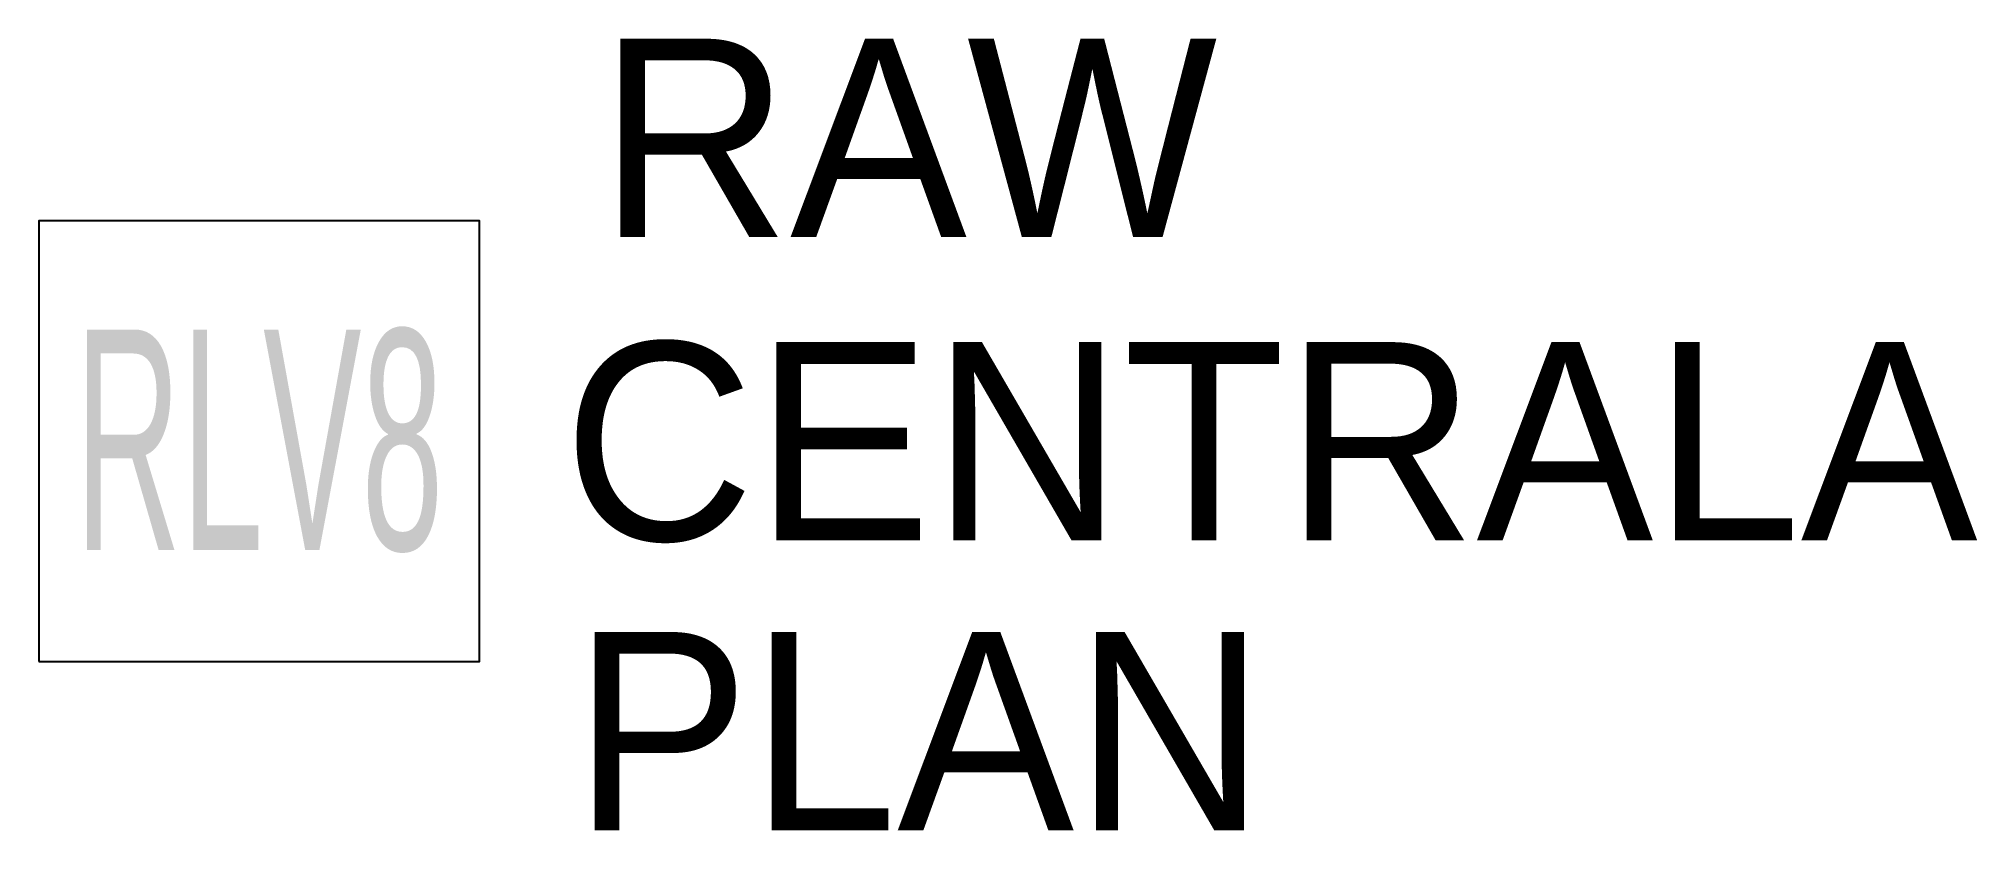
# Model space of a CAD drawing. Header units: millimetres. Extents: x 0 to 1759, y -153 to 565.
import ezdxf

# ---------------------------------------------------------------- set-up
doc = ezdxf.new("R2010")
doc.units = ezdxf.units.MM
doc.header["$LTSCALE"] = 0.25
doc.layers.get('0').update_dxf_attribs({"color": 252})
doc.styles.get("Standard").update_dxf_attribs({"font": 'PM_SMPLX.shx'})

msp = doc.modelspace()

# ---------------------------------------------------------------- linework, layer by layer
msp.add_lwpolyline([(0, 0), (400, 0), (400, 400), (0, 400)], close=True)

# ---------------------------------------------------------------- texts
at = {"insert": (200, 200), "char_height": 200, "width": 400, "attachment_point": 5}
msp.add_mtext('\\W0.5;RLV8', dxfattribs=at)
for tag, p, s, flags in [('RAW', (508.1, 385.4), 'XX', 9), ('CENTRALA', (475.9, 110), 'xx', 8), ('PLAN', (484.8, -153.1), 'xx', 9)]:
    msp.add_attdef(tag, p, s, height=180, dxfattribs=dict(flags=flags))

doc.saveas('drawing.dxf')
